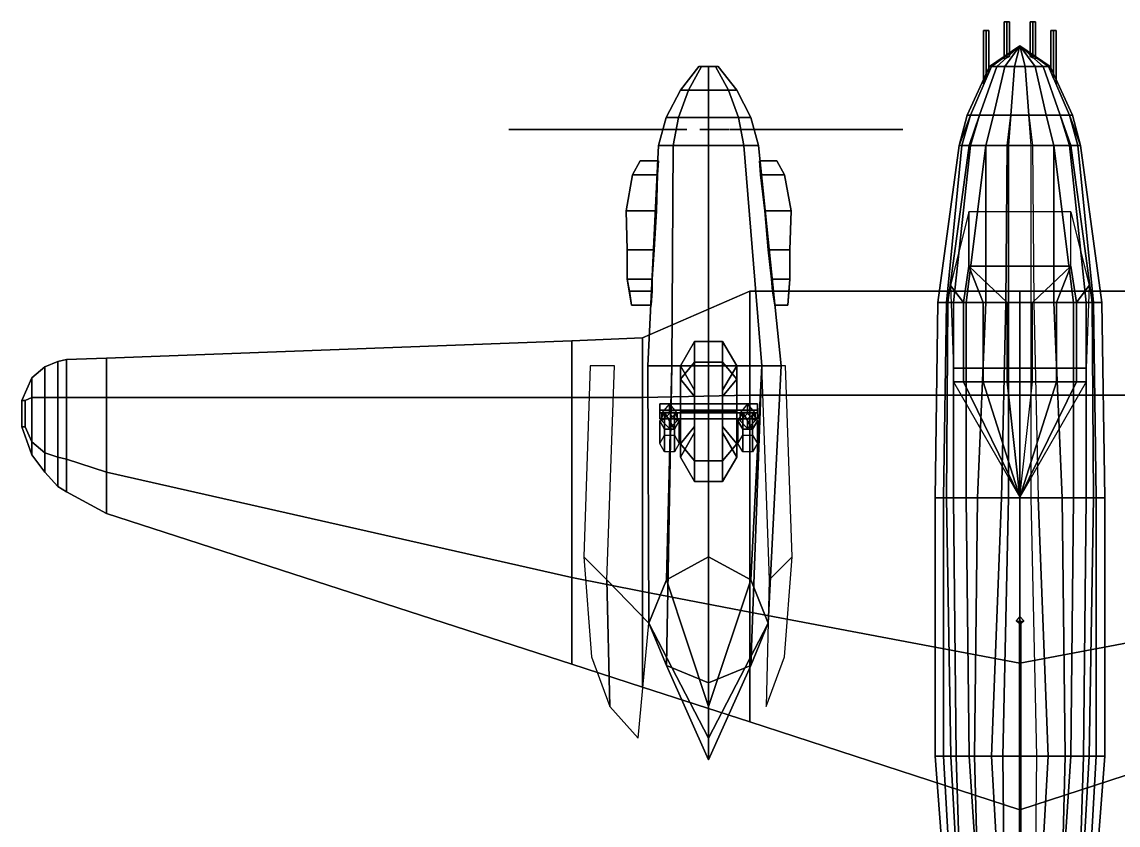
# Model space of a CAD drawing. Header units: millimetres. Extents: x -9 to 9, y -7 to 105.
# Drawn here: x -9.2 to 0.91, y -0.22 to 7.18 of the extents above; entities that cross this region are included whole.
import ezdxf

# ---------------------------------------------------------------- set-up
doc = ezdxf.new("R2010")
doc.units = ezdxf.units.MM
doc.header["$MEASUREMENT"] = 0
for name, color, linetype in [('doors', 3, 'Continuous'), ('hull2', 7, 'Continuous'), ('propeller', 1, 'Continuous'), ('shassis', 3, 'Continuous'), ('wheels', 2, 'Continuous'), ('wing1', 5, 'Continuous'), ('wing2', 6, 'Continuous')]:
    doc.layers.add(name, color=color, linetype=linetype)

msp = doc.modelspace()

# ---------------------------------------------------------------- linework, layer by layer
for points in [[(-0.12, 7.18, 0.005), (-0.145, 7.18, -0.02), (-0.145, 6.84, -0.02), (-0.12, 6.85, 0.005)], [(-0.145, 7.18, -0.02), (-0.12, 7.18, -0.045), (-0.12, 6.85, -0.045), (-0.145, 6.84, -0.02)], [(-0.095, 7.18, -0.02), (-0.12, 7.18, -0.045), (-0.145, 7.18, -0.02), (-0.12, 7.18, 0.005)], [(-0.095, 7.18, -0.02), (-0.12, 7.18, 0.005), (-0.12, 6.85, 0.005), (-0.095, 6.86, -0.02)], [(-0.12, 7.18, -0.045), (-0.095, 7.18, -0.02), (-0.095, 6.86, -0.02), (-0.12, 6.85, -0.045)], [(0.12, 7.18, 0.005), (0.095, 7.18, -0.02), (0.095, 6.86, -0.02), (0.12, 6.85, 0.005)], [(0.095, 7.18, -0.02), (0.12, 7.18, -0.045), (0.12, 6.85, -0.045), (0.095, 6.86, -0.02)], [(0.145, 7.18, -0.02), (0.12, 7.18, -0.045), (0.095, 7.18, -0.02), (0.12, 7.18, 0.005)], [(0.145, 7.18, -0.02), (0.12, 7.18, 0.005), (0.12, 6.85, 0.005), (0.145, 6.84, -0.02)], [(0.12, 7.18, -0.045), (0.145, 7.18, -0.02), (0.145, 6.84, -0.02), (0.12, 6.85, -0.045)], [(-0.31, 7.1, 0.005), (-0.335, 7.1, -0.02), (-0.335, 6.61, -0.02), (-0.31, 6.67, 0.005)], [(-0.335, 7.1, -0.02), (-0.31, 7.1, -0.045), (-0.31, 6.67, -0.045), (-0.335, 6.61, -0.02)], [(-0.285, 7.1, -0.02), (-0.31, 7.1, -0.045), (-0.335, 7.1, -0.02), (-0.31, 7.1, 0.005)], [(-0.285, 7.1, -0.02), (-0.31, 7.1, 0.005), (-0.31, 6.67, 0.005), (-0.285, 6.72, -0.02)], [(-0.31, 7.1, -0.045), (-0.285, 7.1, -0.02), (-0.285, 6.72, -0.02), (-0.31, 6.67, -0.045)], [(0.31, 7.1, 0.005), (0.285, 7.1, -0.02), (0.285, 6.72, -0.02), (0.31, 6.66, 0.005)], [(0.285, 7.1, -0.02), (0.31, 7.1, -0.045), (0.31, 6.66, -0.045), (0.285, 6.72, -0.02)], [(0.335, 7.1, -0.02), (0.31, 7.1, -0.045), (0.285, 7.1, -0.02), (0.31, 7.1, 0.005)], [(0.335, 7.1, -0.02), (0.31, 7.1, 0.005), (0.31, 6.66, 0.005), (0.335, 6.61, -0.02)], [(0.31, 7.1, -0.045), (0.335, 7.1, -0.02), (0.335, 6.61, -0.02), (0.31, 6.66, -0.045)], [(0, 6.96, 0.02), (-0.28, 6.77, 0.02), (-0.263, 6.77, 0.116), (0, 6.96, 0.02)], [(0, 6.96, 0.02), (-0.263, 6.77, -0.04), (-0.28, 6.77, 0.02), (0, 6.96, 0.02)], [(0, 6.96, 0.02), (-0.263, 6.77, 0.116), (-0.214, 6.77, 0.2), (0, 6.96, 0.02)], [(0, 6.96, 0.02), (-0.214, 6.77, -0.12), (-0.263, 6.77, -0.04), (0, 6.96, 0.02)], [(0, 6.96, 0.02), (-0.214, 6.77, 0.2), (-0.14, 6.77, 0.262), (0, 6.96, 0.02)], [(0, 6.96, 0.02), (-0.14, 6.77, -0.17), (-0.214, 6.77, -0.12), (0, 6.96, 0.02)], [(0, 6.96, 0.02), (-0.14, 6.77, 0.262), (-0.049, 6.77, 0.296), (0, 6.96, 0.02)], [(0, 6.96, 0.02), (-0.049, 6.77, -0.22), (-0.14, 6.77, -0.17), (0, 6.96, 0.02)], [(0, 6.96, 0.02), (-0.049, 6.77, 0.296), (0.049, 6.77, 0.296), (0, 6.96, 0.02)], [(0, 6.96, 0.02), (0.049, 6.77, -0.22), (-0.049, 6.77, -0.22), (0, 6.96, 0.02)], [(-0.28, 6.77, 0.02), (-0.485, 6.32, 0.02), (-0.456, 6.32, 0.186), (-0.263, 6.77, 0.116)], [(-0.263, 6.77, -0.04), (-0.456, 6.32, -0.146), (-0.485, 6.32, 0.02), (-0.28, 6.77, 0.02)], [(-0.263, 6.77, 0.116), (-0.456, 6.32, 0.186), (-0.372, 6.32, 0.4), (-0.214, 6.77, 0.2)], [(-0.214, 6.77, -0.12), (-0.372, 6.32, -0.27), (-0.456, 6.32, -0.146), (-0.263, 6.77, -0.04)], [(-0.214, 6.77, 0.2), (-0.372, 6.32, 0.4), (-0.242, 6.32, 0.5), (-0.14, 6.77, 0.262)], [(-0.14, 6.77, -0.17), (-0.242, 6.32, -0.38), (-0.372, 6.32, -0.27), (-0.214, 6.77, -0.12)], [(-0.14, 6.77, 0.262), (-0.242, 6.32, 0.5), (-0.084, 6.32, 0.57), (-0.049, 6.77, 0.296)], [(-0.049, 6.77, -0.22), (-0.084, 6.32, -0.44), (-0.242, 6.32, -0.38), (-0.14, 6.77, -0.17)], [(-0.049, 6.77, 0.296), (-0.084, 6.32, 0.57), (0.084, 6.32, 0.57), (0.049, 6.77, 0.296)], [(0.049, 6.77, -0.22), (0.084, 6.32, -0.44), (-0.084, 6.32, -0.44), (-0.049, 6.77, -0.22)], [(-0.485, 6.32, 0.02), (-0.56, 6.04, 0.042), (-0.534, 6.04, 0.212), (-0.456, 6.32, 0.186)], [(-0.372, 6.32, -0.27), (-0.469, 6.04, -0.348), (-0.56, 6.04, -0.127), (-0.456, 6.32, -0.146)], [(-0.456, 6.32, -0.146), (-0.56, 6.04, -0.127), (-0.56, 6.04, 0.042), (-0.485, 6.32, 0.02)], [(-0.456, 6.32, 0.186), (-0.534, 6.04, 0.212), (-0.456, 6.04, 0.407), (-0.372, 6.32, 0.4)], [(-0.242, 6.32, -0.38), (-0.313, 6.04, -0.479), (-0.469, 6.04, -0.348), (-0.372, 6.32, -0.27)], [(-0.372, 6.32, 0.4), (-0.456, 6.04, 0.407), (-0.313, 6.04, 0.577), (-0.242, 6.32, 0.5)], [(-0.242, 6.32, 0.5), (-0.313, 6.04, 0.577), (-0.104, 6.04, 0.681), (-0.084, 6.32, 0.57)], [(-0.084, 6.32, -0.44), (-0.117, 6.04, -0.57), (-0.313, 6.04, -0.479), (-0.242, 6.32, -0.38)], [(0.084, 6.32, -0.44), (0.117, 6.04, -0.57), (-0.117, 6.04, -0.57), (-0.084, 6.32, -0.44)], [(-0.084, 6.32, 0.57), (-0.104, 6.04, 0.681), (0.104, 6.04, 0.681), (0.084, 6.32, 0.57)], [(-0.756, 4.594, -0.239), (-0.756, 4.594, 0.165), (-0.56, 6.04, 0.042), (-0.56, 6.04, -0.127)], [(-0.665, 4.594, -0.526), (-0.756, 4.594, -0.239), (-0.56, 6.04, -0.127), (-0.469, 6.04, -0.348)], [(-0.756, 4.594, 0.165), (-0.678, 4.594, 0.53), (-0.534, 6.04, 0.212), (-0.56, 6.04, 0.042)], [(-0.678, 4.594, 0.53), (-0.612, 4.594, 0.712), (-0.456, 6.04, 0.407), (-0.534, 6.04, 0.212)], [(-0.495, 4.594, -0.734), (-0.665, 4.594, -0.526), (-0.469, 6.04, -0.348), (-0.313, 6.04, -0.479)], [(-0.612, 4.594, 0.712), (-0.313, 4.594, 0.803), (-0.313, 6.04, 0.577), (-0.456, 6.04, 0.407)], [(-0.13, 4.594, -0.852), (-0.495, 4.594, -0.734), (-0.313, 6.04, -0.479), (-0.117, 6.04, -0.57)], [(-0.104, 6.04, 0.681), (-0.313, 6.04, 0.577), (-0.313, 4.594, 0.803), (-0.104, 4.594, 0.829)], [(0.13, 4.594, -0.852), (-0.13, 4.594, -0.852), (-0.117, 6.04, -0.57), (0.117, 6.04, -0.57)], [(0.104, 6.04, 0.681), (-0.104, 6.04, 0.681), (-0.104, 4.594, 0.829), (0.104, 4.594, 0.829)], [(-0.521, 4.594, 1.116), (-0.47, 4.93, 1.18), (-0.47, 5.43, 0.54), (-0.64, 4.75, 0.55)], [(-0.47, 4.93, 1.18), (0.47, 4.93, 1.18), (0.47, 5.43, 0.54), (-0.47, 5.43, 0.54)], [(-0.339, 4.594, 1.233), (-0.47, 4.93, 1.18), (-0.47, 4.93, 1.18), (-0.521, 4.594, 1.116)], [(-0.117, 4.594, 1.298), (0.117, 4.594, 1.298), (0.47, 4.93, 1.18), (-0.47, 4.93, 1.18)], [(-0.117, 4.594, 1.298), (-0.47, 4.93, 1.18), (-0.47, 4.93, 1.18), (-0.339, 4.594, 1.233)], [(-0.612, 3.99, 0.712), (-0.521, 3.99, 1.116), (-0.521, 4.594, 1.116), (-0.64, 4.75, 0.55)], [(-0.782, 2.795, 0.245), (-0.704, 2.795, 0.557), (-0.678, 4.594, 0.53), (-0.756, 4.594, 0.165)], [(-0.782, 2.795, -0.172), (-0.782, 2.795, 0.245), (-0.756, 4.594, 0.165), (-0.756, 4.594, -0.239)], [(-0.678, 2.795, -0.511), (-0.782, 2.795, -0.172), (-0.756, 4.594, -0.239), (-0.665, 4.594, -0.526)], [(-0.704, 2.795, 0.557), (-0.612, 2.795, 0.74), (-0.612, 4.594, 0.712), (-0.678, 4.594, 0.53)], [(-0.495, 2.795, -0.707), (-0.678, 2.795, -0.511), (-0.665, 4.594, -0.526), (-0.495, 4.594, -0.734)], [(-0.612, 2.795, 0.74), (-0.391, 2.795, 0.974), (-0.313, 4.594, 0.803), (-0.612, 4.594, 0.712)], [(-0.521, 3.99, 1.116), (-0.339, 3.99, 1.233), (-0.339, 4.594, 1.233), (-0.521, 4.594, 1.116)], [(-0.169, 2.795, -0.824), (-0.495, 2.795, -0.707), (-0.495, 4.594, -0.734), (-0.13, 4.594, -0.852)], [(-0.104, 4.594, 0.829), (-0.313, 4.594, 0.803), (-0.391, 2.795, 0.974), (-0.104, 2.795, 1.065)], [(-0.339, 3.99, 1.233), (-0.117, 3.99, 1.298), (-0.117, 4.594, 1.298), (-0.339, 4.594, 1.233)], [(0.169, 2.795, -0.824), (-0.169, 2.795, -0.824), (-0.13, 4.594, -0.852), (0.13, 4.594, -0.852)], [(-0.117, 3.99, 1.298), (0.117, 3.99, 1.298), (0.117, 4.594, 1.298), (-0.117, 4.594, 1.298)], [(0.104, 4.594, 0.829), (-0.104, 4.594, 0.829), (-0.104, 2.795, 1.065), (0.104, 2.795, 1.065)], [(-0.612, 3.864, 0.712), (-0.521, 3.864, 1.116), (-0.521, 3.99, 1.116), (-0.612, 3.99, 0.712)], [(-0.521, 3.864, 1.116), (-0.339, 3.864, 1.233), (-0.339, 3.99, 1.233), (-0.521, 3.99, 1.116)], [(-0.339, 3.864, 1.233), (-0.117, 3.864, 1.29), (-0.117, 3.99, 1.298), (-0.339, 3.99, 1.233)], [(-0.117, 3.864, 1.29), (0.117, 3.864, 1.29), (0.117, 3.99, 1.298), (-0.117, 3.99, 1.298)], [(0, 2.8, 0.94), (0, 2.8, 1.04), (-0.521, 3.864, 1.116), (-0.612, 3.864, 0.712)], [(0, 2.8, 1.04), (0, 2.8, 1.06), (-0.339, 3.864, 1.233), (-0.521, 3.864, 1.116)], [(0, 2.8, 1.06), (0, 2.8, 1.07), (-0.117, 3.864, 1.29), (-0.339, 3.864, 1.233)], [(0, 2.8, 1.07), (0, 2.8, 1.07), (0.117, 3.864, 1.29), (-0.117, 3.864, 1.29)], [(-0.782, 0.414, 0.122), (-0.704, 0.414, 0.474), (-0.704, 2.795, 0.557), (-0.782, 2.795, 0.245)], [(-0.782, 0.414, -0.203), (-0.782, 0.414, 0.122), (-0.782, 2.795, 0.245), (-0.782, 2.795, -0.172)], [(-0.638, 0.414, -0.516), (-0.782, 0.414, -0.203), (-0.782, 2.795, -0.172), (-0.678, 2.795, -0.511)], [(-0.704, 0.414, 0.474), (-0.586, 0.414, 0.722), (-0.612, 2.795, 0.74), (-0.704, 2.795, 0.557)], [(-0.469, 0.414, -0.659), (-0.638, 0.414, -0.516), (-0.678, 2.795, -0.511), (-0.495, 2.795, -0.707)], [(-0.586, 0.414, 0.722), (-0.417, 0.414, 0.891), (-0.391, 2.795, 0.974), (-0.612, 2.795, 0.74)], [(-0.261, 0.414, -0.751), (-0.469, 0.414, -0.659), (-0.495, 2.795, -0.707), (-0.169, 2.795, -0.824)], [(-0.104, 2.795, 1.065), (-0.391, 2.795, 0.974), (-0.417, 0.414, 0.891), (-0.156, 0.414, 0.995)], [(0, 0.414, -0.79), (-0.261, 0.414, -0.751), (-0.169, 2.795, -0.824), (0, 2.795, -0.824)], [(0.104, 2.795, 1.065), (-0.104, 2.795, 1.065), (-0.156, 0.414, 0.995), (0.156, 0.414, 0.995)], [(0, 1.7, 1.02), (-0.035, 1.66, 1.02), (-0.015, 1.65, 1.91), (0, 1.665, 1.91)], [(-0.035, 1.66, 1.02), (0, 1.63, 1.02), (0, 1.635, 1.91), (-0.015, 1.65, 1.91)], [(0, 1.665, 1.91), (-0.015, 1.65, 1.91), (0, 1.635, 1.91), (0.015, 1.65, 1.91)], [(0.01, 1.64, 1.73), (-0.005, 1.64, 1.739), (-0.005, -4.456, 1.952), (0.01, -4.456, 1.943)], [(-0.005, 1.64, 1.739), (-0.005, 1.64, 1.721), (-0.005, -4.457, 1.934), (-0.005, -4.456, 1.952)], [(-0.005, 1.64, 1.721), (0.01, 1.64, 1.73), (0.01, -4.456, 1.943), (-0.005, -4.457, 1.934)], [(0.035, 1.66, 1.02), (0, 1.7, 1.02), (0, 1.665, 1.91), (0.015, 1.65, 1.91)], [(0, 1.63, 1.02), (0.035, 1.66, 1.02), (0.015, 1.65, 1.91), (0, 1.635, 1.91)], [(-0.586, -2.145, 0.36), (-0.56, -2.145, 0.49), (-0.704, 0.414, 0.474), (-0.782, 0.414, 0.122)], [(-0.586, -2.145, 0.125), (-0.586, -2.145, 0.36), (-0.782, 0.414, 0.122), (-0.782, 0.414, -0.203)], [(-0.495, -2.145, -0.083), (-0.586, -2.145, 0.125), (-0.782, 0.414, -0.203), (-0.638, 0.414, -0.516)], [(-0.56, -2.145, 0.49), (-0.508, -2.145, 0.595), (-0.586, 0.414, 0.722), (-0.704, 0.414, 0.474)], [(-0.3, -2.145, -0.265), (-0.495, -2.145, -0.083), (-0.638, 0.414, -0.516), (-0.469, 0.414, -0.659)], [(-0.508, -2.145, 0.595), (-0.352, -2.145, 0.777), (-0.417, 0.414, 0.891), (-0.586, 0.414, 0.722)], [(-0.117, -2.145, -0.357), (-0.3, -2.145, -0.265), (-0.469, 0.414, -0.659), (-0.261, 0.414, -0.751)], [(-0.156, 0.414, 0.995), (-0.417, 0.414, 0.891), (-0.352, -2.145, 0.777), (-0.13, -2.145, 0.894)], [(0, -2.145, -0.357), (-0.117, -2.145, -0.357), (-0.261, 0.414, -0.751), (0, 0.414, -0.79)], [(0.156, 0.414, 0.995), (-0.156, 0.414, 0.995), (-0.13, -2.145, 0.894), (0.13, -2.145, 0.894)]]:
    msp.add_3dface(points)
at = {"layer": 'doors'}
for points in [[(-3.737, 4.01, -0.53), (-3.96, 4.01, -0.87), (-4.02, 2.25, -0.87), (-3.809, 2.04, -0.481)], [(-2.16, 4.01, -1.13), (-2.383, 4.01, -0.64), (-2.311, 2.04, -0.741), (-2.1, 2.25, -1.13)], [(-3.809, 2.04, -0.481), (-4.02, 2.25, -0.87), (-3.95, 1.33, -0.87), (-3.78, 0.87, -0.87)], [(-2.1, 2.25, -1.13), (-2.311, 2.04, -0.741), (-2.34, 0.87, -1.13), (-2.17, 1.33, -1.13)], [(-3.42, 1.64, -0.32), (-3.809, 2.04, -0.481), (-3.78, 0.87, -0.87), (-3.52, 0.58, -0.87)]]:
    msp.add_3dface(points, dxfattribs=at)
at = {"layer": 'hull2'}
for points in [[(0, 6.96, 0.02), (0.263, 6.77, -0.04), (0.28, 6.77, 0.02), (0, 6.96, 0.02)], [(0, 6.96, 0.02), (0.214, 6.77, -0.12), (0.263, 6.77, -0.04), (0, 6.96, 0.02)], [(0, 6.96, 0.02), (0.14, 6.77, -0.17), (0.214, 6.77, -0.12), (0, 6.96, 0.02)], [(0, 6.96, 0.02), (0.049, 6.77, -0.22), (0.14, 6.77, -0.17), (0, 6.96, 0.02)], [(0, 6.96, 0.02), (0.14, 6.77, 0.262), (0.049, 6.77, 0.296), (0, 6.96, 0.02)], [(0, 6.96, 0.02), (0.214, 6.77, 0.2), (0.14, 6.77, 0.262), (0, 6.96, 0.02)], [(0, 6.96, 0.02), (0.263, 6.77, 0.116), (0.214, 6.77, 0.2), (0, 6.96, 0.02)], [(0, 6.96, 0.02), (0.28, 6.77, 0.02), (0.263, 6.77, 0.116), (0, 6.96, 0.02)], [(0.14, 6.77, 0.262), (0.242, 6.32, 0.5), (0.084, 6.32, 0.57), (0.049, 6.77, 0.296)], [(0.049, 6.77, -0.22), (0.084, 6.32, -0.44), (0.242, 6.32, -0.38), (0.14, 6.77, -0.17)], [(0.214, 6.77, 0.2), (0.372, 6.32, 0.4), (0.242, 6.32, 0.5), (0.14, 6.77, 0.262)], [(0.14, 6.77, -0.17), (0.242, 6.32, -0.38), (0.372, 6.32, -0.27), (0.214, 6.77, -0.12)], [(0.214, 6.77, -0.12), (0.372, 6.32, -0.27), (0.456, 6.32, -0.146), (0.263, 6.77, -0.04)], [(0.263, 6.77, 0.116), (0.456, 6.32, 0.186), (0.372, 6.32, 0.4), (0.214, 6.77, 0.2)], [(0.263, 6.77, -0.04), (0.456, 6.32, -0.146), (0.485, 6.32, 0.02), (0.28, 6.77, 0.02)], [(0.28, 6.77, 0.02), (0.485, 6.32, 0.02), (0.456, 6.32, 0.186), (0.263, 6.77, 0.116)], [(0.084, 6.32, -0.44), (0.117, 6.04, -0.57), (0.313, 6.04, -0.479), (0.242, 6.32, -0.38)], [(0.242, 6.32, 0.5), (0.313, 6.04, 0.577), (0.104, 6.04, 0.681), (0.084, 6.32, 0.57)], [(0.372, 6.32, 0.4), (0.456, 6.04, 0.407), (0.313, 6.04, 0.577), (0.242, 6.32, 0.5)], [(0.242, 6.32, -0.38), (0.313, 6.04, -0.479), (0.469, 6.04, -0.348), (0.372, 6.32, -0.27)], [(0.372, 6.32, -0.27), (0.469, 6.04, -0.348), (0.56, 6.04, -0.127), (0.456, 6.32, -0.146)], [(0.456, 6.32, 0.186), (0.534, 6.04, 0.212), (0.456, 6.04, 0.407), (0.372, 6.32, 0.4)], [(0.456, 6.32, -0.146), (0.56, 6.04, -0.127), (0.56, 6.04, 0.042), (0.485, 6.32, 0.02)], [(0.485, 6.32, 0.02), (0.56, 6.04, 0.042), (0.534, 6.04, 0.212), (0.456, 6.32, 0.186)], [(0.104, 6.04, 0.681), (0.313, 6.04, 0.577), (0.313, 4.594, 0.803), (0.104, 4.594, 0.829)], [(0.13, 4.594, -0.852), (0.495, 4.594, -0.734), (0.313, 6.04, -0.479), (0.117, 6.04, -0.57)], [(0.495, 4.594, -0.734), (0.665, 4.594, -0.526), (0.469, 6.04, -0.348), (0.313, 6.04, -0.479)], [(0.612, 4.594, 0.712), (0.313, 4.594, 0.803), (0.313, 6.04, 0.577), (0.456, 6.04, 0.407)], [(0.678, 4.594, 0.53), (0.612, 4.594, 0.712), (0.456, 6.04, 0.407), (0.534, 6.04, 0.212)], [(0.665, 4.594, -0.526), (0.756, 4.594, -0.239), (0.56, 6.04, -0.127), (0.469, 6.04, -0.348)], [(0.756, 4.594, 0.165), (0.678, 4.594, 0.53), (0.534, 6.04, 0.212), (0.56, 6.04, 0.042)], [(0.756, 4.594, -0.239), (0.756, 4.594, 0.165), (0.56, 6.04, 0.042), (0.56, 6.04, -0.127)], [(0.521, 4.594, 1.116), (0.47, 4.93, 1.18), (0.47, 5.43, 0.54), (0.64, 4.75, 0.55)], [(0.117, 4.594, 1.298), (0.47, 4.93, 1.18), (0.47, 4.93, 1.18), (0.339, 4.594, 1.233)], [(0.339, 4.594, 1.233), (0.47, 4.93, 1.18), (0.47, 4.93, 1.18), (0.521, 4.594, 1.116)], [(0.612, 3.99, 0.712), (0.521, 3.99, 1.116), (0.521, 4.594, 1.116), (0.64, 4.75, 0.55)], [(0.104, 4.594, 0.829), (0.313, 4.594, 0.803), (0.391, 2.795, 0.974), (0.104, 2.795, 1.065)], [(0.339, 3.99, 1.233), (0.117, 3.99, 1.298), (0.117, 4.594, 1.298), (0.339, 4.594, 1.233)], [(0.169, 2.795, -0.824), (0.495, 2.795, -0.707), (0.495, 4.594, -0.734), (0.13, 4.594, -0.852)], [(0.612, 2.795, 0.74), (0.391, 2.795, 0.974), (0.313, 4.594, 0.803), (0.612, 4.594, 0.712)], [(0.521, 3.99, 1.116), (0.339, 3.99, 1.233), (0.339, 4.594, 1.233), (0.521, 4.594, 1.116)], [(0.495, 2.795, -0.707), (0.678, 2.795, -0.511), (0.665, 4.594, -0.526), (0.495, 4.594, -0.734)], [(0.704, 2.795, 0.557), (0.612, 2.795, 0.74), (0.612, 4.594, 0.712), (0.678, 4.594, 0.53)], [(0.678, 2.795, -0.511), (0.782, 2.795, -0.172), (0.756, 4.594, -0.239), (0.665, 4.594, -0.526)], [(0.782, 2.795, 0.245), (0.704, 2.795, 0.557), (0.678, 4.594, 0.53), (0.756, 4.594, 0.165)], [(0.782, 2.795, -0.172), (0.782, 2.795, 0.245), (0.756, 4.594, 0.165), (0.756, 4.594, -0.239)], [(0.339, 3.864, 1.233), (0.117, 3.864, 1.29), (0.117, 3.99, 1.298), (0.339, 3.99, 1.233)], [(0.521, 3.864, 1.116), (0.339, 3.864, 1.233), (0.339, 3.99, 1.233), (0.521, 3.99, 1.116)], [(0.612, 3.864, 0.712), (0.521, 3.864, 1.116), (0.521, 3.99, 1.116), (0.612, 3.99, 0.712)], [(0, 2.8, 0.94), (0, 2.8, 1.04), (0.521, 3.864, 1.116), (0.612, 3.864, 0.712)], [(0, 2.8, 1.06), (0, 2.8, 1.07), (0.117, 3.864, 1.29), (0.339, 3.864, 1.233)], [(0, 2.8, 1.04), (0, 2.8, 1.06), (0.339, 3.864, 1.233), (0.521, 3.864, 1.116)], [(0, 0.414, -0.79), (0.261, 0.414, -0.751), (0.169, 2.795, -0.824), (0, 2.795, -0.824)], [(0.104, 2.795, 1.065), (0.391, 2.795, 0.974), (0.417, 0.414, 0.891), (0.156, 0.414, 0.995)], [(0.261, 0.414, -0.751), (0.469, 0.414, -0.659), (0.495, 2.795, -0.707), (0.169, 2.795, -0.824)], [(0.586, 0.414, 0.722), (0.417, 0.414, 0.891), (0.391, 2.795, 0.974), (0.612, 2.795, 0.74)], [(0.469, 0.414, -0.659), (0.638, 0.414, -0.516), (0.678, 2.795, -0.511), (0.495, 2.795, -0.707)], [(0.704, 0.414, 0.474), (0.586, 0.414, 0.722), (0.612, 2.795, 0.74), (0.704, 2.795, 0.557)], [(0.638, 0.414, -0.516), (0.782, 0.414, -0.203), (0.782, 2.795, -0.172), (0.678, 2.795, -0.511)], [(0.782, 0.414, 0.122), (0.704, 0.414, 0.474), (0.704, 2.795, 0.557), (0.782, 2.795, 0.245)], [(0.782, 0.414, -0.203), (0.782, 0.414, 0.122), (0.782, 2.795, 0.245), (0.782, 2.795, -0.172)], [(0, -2.145, -0.357), (0.117, -2.145, -0.357), (0.261, 0.414, -0.751), (0, 0.414, -0.79)], [(0.117, -2.145, -0.357), (0.3, -2.145, -0.265), (0.469, 0.414, -0.659), (0.261, 0.414, -0.751)], [(0.156, 0.414, 0.995), (0.417, 0.414, 0.891), (0.352, -2.145, 0.777), (0.13, -2.145, 0.894)], [(0.3, -2.145, -0.265), (0.495, -2.145, -0.083), (0.638, 0.414, -0.516), (0.469, 0.414, -0.659)], [(0.508, -2.145, 0.595), (0.352, -2.145, 0.777), (0.417, 0.414, 0.891), (0.586, 0.414, 0.722)], [(0.495, -2.145, -0.083), (0.586, -2.145, 0.125), (0.782, 0.414, -0.203), (0.638, 0.414, -0.516)], [(0.56, -2.145, 0.49), (0.508, -2.145, 0.595), (0.586, 0.414, 0.722), (0.704, 0.414, 0.474)], [(0.586, -2.145, 0.36), (0.56, -2.145, 0.49), (0.704, 0.414, 0.474), (0.782, 0.414, 0.122)], [(0.586, -2.145, 0.125), (0.586, -2.145, 0.36), (0.782, 0.414, 0.122), (0.782, 0.414, -0.203)]]:
    msp.add_3dface(points, dxfattribs=at)
at = {"layer": 'propeller'}
for points in [[(-2.934, 6.77, 0.224), (-2.96, 6.77, 0.16), (-3.13, 6.55, 0.16), (-3.054, 6.55, 0.344)], [(-2.96, 6.77, 0.16), (-2.934, 6.77, 0.096), (-3.054, 6.55, -0.024), (-3.13, 6.55, 0.16)], [(-2.87, 6.77, 0.25), (-2.934, 6.77, 0.224), (-3.054, 6.55, 0.344), (-2.87, 6.55, 0.42)], [(-2.934, 6.77, 0.096), (-2.87, 6.77, 0.07), (-2.87, 6.55, -0.1), (-3.054, 6.55, -0.024)], [(-2.806, 6.77, 0.224), (-2.96, 6.77, 0.16), (-2.934, 6.77, 0.224), (-2.87, 6.77, 0.25)], [(-2.78, 6.77, 0.16), (-2.934, 6.77, 0.096), (-2.96, 6.77, 0.16), (-2.806, 6.77, 0.224)], [(-2.806, 6.77, 0.096), (-2.87, 6.77, 0.07), (-2.934, 6.77, 0.096), (-2.78, 6.77, 0.16)], [(-2.806, 6.77, 0.224), (-2.87, 6.77, 0.25), (-2.87, 6.55, 0.42), (-2.686, 6.55, 0.344)], [(-2.87, 6.77, 0.07), (-2.806, 6.77, 0.096), (-2.686, 6.55, -0.024), (-2.87, 6.55, -0.1)], [(-2.78, 6.77, 0.16), (-2.806, 6.77, 0.224), (-2.686, 6.55, 0.344), (-2.61, 6.55, 0.16)], [(-2.806, 6.77, 0.096), (-2.78, 6.77, 0.16), (-2.61, 6.55, 0.16), (-2.686, 6.55, -0.024)], [(-3.146, 6.3, -0.116), (-3.26, 6.3, 0.16), (-3.13, 6.55, 0.16), (-3.054, 6.55, -0.024)], [(-3.26, 6.3, 0.16), (-3.146, 6.3, 0.436), (-3.054, 6.55, 0.344), (-3.13, 6.55, 0.16)], [(-2.87, 6.3, -0.23), (-3.146, 6.3, -0.116), (-3.054, 6.55, -0.024), (-2.87, 6.55, -0.1)], [(-3.146, 6.3, 0.436), (-2.87, 6.3, 0.55), (-2.87, 6.55, 0.42), (-3.054, 6.55, 0.344)], [(-2.594, 6.3, -0.116), (-2.87, 6.3, -0.23), (-2.87, 6.55, -0.1), (-2.686, 6.55, -0.024)], [(-2.87, 6.3, 0.55), (-2.594, 6.3, 0.436), (-2.686, 6.55, 0.344), (-2.87, 6.55, 0.42)], [(-2.48, 6.3, 0.16), (-2.594, 6.3, -0.116), (-2.686, 6.55, -0.024), (-2.61, 6.55, 0.16)], [(-2.594, 6.3, 0.436), (-2.48, 6.3, 0.16), (-2.61, 6.55, 0.16), (-2.686, 6.55, 0.344)], [(-3.146, 6.3, 0.436), (-3.26, 6.3, 0.16), (-3.33, 6.04, 0.16), (-3.195, 6.04, 0.485)], [(-3.26, 6.3, 0.16), (-3.146, 6.3, -0.116), (-3.195, 6.04, -0.165), (-3.33, 6.04, 0.16)], [(-2.87, 6.3, 0.55), (-3.146, 6.3, 0.436), (-3.195, 6.04, 0.485), (-2.87, 6.04, 0.62)], [(-3.146, 6.3, -0.116), (-2.87, 6.3, -0.23), (-2.87, 6.04, -0.3), (-3.195, 6.04, -0.165)], [(-2.594, 6.3, 0.436), (-2.87, 6.3, 0.55), (-2.87, 6.04, 0.62), (-2.545, 6.04, 0.485)], [(-2.87, 6.3, -0.23), (-2.594, 6.3, -0.116), (-2.545, 6.04, -0.165), (-2.87, 6.04, -0.3)], [(-2.48, 6.3, 0.16), (-2.594, 6.3, 0.436), (-2.545, 6.04, 0.485), (-2.41, 6.04, 0.16)], [(-2.594, 6.3, -0.116), (-2.48, 6.3, 0.16), (-2.41, 6.04, 0.16), (-2.545, 6.04, -0.165)], [(-4.681, 6.19, -0.863), (-4.711, 6.19, -0.811), (-4.666, 6.19, -0.75), (-4.601, 6.19, -0.862)], [(-4.601, 6.19, -0.862), (-4.666, 6.19, -0.75), (-4.711, 6.19, -0.811), (-4.681, 6.19, -0.863)], [(-4.138, 6.19, -0.664), (-4.268, 6.19, -0.439), (-4.666, 6.19, -0.75), (-4.601, 6.19, -0.862)], [(-4.601, 6.19, -0.862), (-4.666, 6.19, -0.75), (-4.268, 6.19, -0.439), (-4.138, 6.19, -0.664)], [(-4.138, 6.19, -0.664), (-4.268, 6.19, -0.439), (-4.151, 6.19, -0.36), (-3.462, 6.19, -0.274)], [(-3.462, 6.19, -0.274), (-4.151, 6.19, -0.36), (-4.268, 6.19, -0.439), (-4.138, 6.19, -0.664)], [(-3.462, 6.19, -0.274), (-4.151, 6.19, -0.36), (-3.909, 6.19, -0.22), (-3.726, 6.19, -0.138)], [(-3.726, 6.19, -0.138), (-3.909, 6.19, -0.22), (-4.151, 6.19, -0.36), (-3.462, 6.19, -0.274)], [(-3.07, 6.19, -0.013), (-3.125, 6.19, 0.082), (-3.726, 6.19, -0.138), (-3.462, 6.19, -0.274)], [(-3.462, 6.19, -0.274), (-3.726, 6.19, -0.138), (-3.125, 6.19, 0.082), (-3.07, 6.19, -0.013)], [(-2.95, 6.19, 1.67), (-2.69, 6.19, 1.67), (-2.76, 6.19, 2.17), (-2.89, 6.19, 2.17)], [(-2.89, 6.19, 2.17), (-2.76, 6.19, 2.17), (-2.69, 6.19, 1.67), (-2.95, 6.19, 1.67)], [(-2.95, 6.19, 0.89), (-2.68, 6.19, 1.53), (-2.69, 6.19, 1.67), (-2.95, 6.19, 1.67)], [(-2.95, 6.19, 1.67), (-2.69, 6.19, 1.67), (-2.68, 6.19, 1.53), (-2.95, 6.19, 0.89)], [(-2.95, 6.19, 0.89), (-2.68, 6.19, 1.53), (-2.68, 6.19, 1.25), (-2.7, 6.19, 1.05)], [(-2.7, 6.19, 1.05), (-2.68, 6.19, 1.25), (-2.68, 6.19, 1.53), (-2.95, 6.19, 0.89)], [(-2.92, 6.19, 0.42), (-2.81, 6.19, 0.42), (-2.7, 6.19, 1.05), (-2.95, 6.19, 0.89)], [(-2.95, 6.19, 0.89), (-2.7, 6.19, 1.05), (-2.81, 6.19, 0.42), (-2.92, 6.19, 0.42)], [(-2.89, 6.19, 2.17), (-2.76, 6.19, 2.17), (-2.79, 6.19, 2.24), (-2.85, 6.19, 2.24)], [(-2.85, 6.19, 2.24), (-2.79, 6.19, 2.24), (-2.76, 6.19, 2.17), (-2.89, 6.19, 2.17)], [(-2.62, 6.19, 0.073), (-2.675, 6.19, -0.022), (-2.184, 6.19, -0.432), (-2.198, 6.19, -0.136)], [(-2.198, 6.19, -0.136), (-2.184, 6.19, -0.432), (-2.675, 6.19, -0.022), (-2.62, 6.19, 0.073)], [(-2.198, 6.19, -0.136), (-1.779, 6.19, -0.69), (-2.021, 6.19, -0.55), (-2.184, 6.19, -0.432)], [(-2.184, 6.19, -0.432), (-2.021, 6.19, -0.55), (-1.779, 6.19, -0.69), (-2.198, 6.19, -0.136)], [(-1.522, 6.19, -0.526), (-1.652, 6.19, -0.751), (-1.779, 6.19, -0.69), (-2.198, 6.19, -0.136)], [(-2.198, 6.19, -0.136), (-1.779, 6.19, -0.69), (-1.652, 6.19, -0.751), (-1.522, 6.19, -0.526)], [(-1.522, 6.19, -0.526), (-1.652, 6.19, -0.751), (-1.184, 6.19, -0.94), (-1.119, 6.19, -0.828)], [(-1.119, 6.19, -0.828), (-1.184, 6.19, -0.94), (-1.652, 6.19, -0.751), (-1.522, 6.19, -0.526)], [(-1.079, 6.19, -0.897), (-1.109, 6.19, -0.949), (-1.184, 6.19, -0.94), (-1.119, 6.19, -0.828)], [(-1.119, 6.19, -0.828), (-1.184, 6.19, -0.94), (-1.109, 6.19, -0.949), (-1.079, 6.19, -0.897)]]:
    msp.add_3dface(points, dxfattribs=at)
at = {"layer": 'shassis'}
for points in [[(-2.42, 3.578, -1.841), (-2.42, 3.659, -1.898), (-3.32, 3.659, -1.898), (-3.32, 3.578, -1.841)], [(-2.42, 3.659, -1.898), (-2.42, 3.602, -1.979), (-3.32, 3.602, -1.979), (-3.32, 3.659, -1.898)], [(-3.32, 3.521, -1.922), (-3.32, 3.578, -1.841), (-3.32, 3.659, -1.898), (-3.32, 3.602, -1.979)], [(-3.23, 3.659, -1.898), (-3.3, 3.578, -1.841), (-3.3, 3.503, -1.418), (-3.23, 3.572, -1.405)], [(-3.16, 3.578, -1.841), (-3.23, 3.659, -1.898), (-3.23, 3.572, -1.405), (-3.16, 3.503, -1.418)], [(-2.51, 3.659, -1.898), (-2.58, 3.578, -1.841), (-2.58, 3.503, -1.418), (-2.51, 3.572, -1.405)], [(-2.44, 3.578, -1.841), (-2.51, 3.659, -1.898), (-2.51, 3.572, -1.405), (-2.44, 3.503, -1.418)], [(-2.42, 3.602, -1.979), (-2.42, 3.659, -1.898), (-2.42, 3.578, -1.841), (-2.42, 3.521, -1.922)], [(-2.42, 3.602, -1.979), (-2.42, 3.521, -1.922), (-3.32, 3.521, -1.922), (-3.32, 3.602, -1.979)], [(-3.275, 3.58, -1.404), (-3.32, 3.503, -1.418), (-3.32, 3.295, -0.236), (-3.275, 3.372, -0.222)], [(-3.275, 3.58, -1.404), (-3.185, 3.426, -1.431), (-3.275, 3.426, -1.431), (-3.32, 3.503, -1.418)], [(-2.42, 3.521, -1.922), (-2.42, 3.578, -1.841), (-3.32, 3.578, -1.841), (-3.32, 3.521, -1.922)], [(-3.3, 3.578, -1.841), (-3.23, 3.521, -1.922), (-3.23, 3.434, -1.43), (-3.3, 3.503, -1.418)], [(-3.185, 3.58, -1.404), (-3.275, 3.58, -1.404), (-3.275, 3.372, -0.222), (-3.185, 3.372, -0.222)], [(-3.185, 3.58, -1.404), (-3.14, 3.503, -1.418), (-3.185, 3.426, -1.431), (-3.275, 3.58, -1.404)], [(-3.23, 3.521, -1.922), (-3.16, 3.578, -1.841), (-3.16, 3.503, -1.418), (-3.23, 3.434, -1.43)], [(-3.14, 3.503, -1.418), (-3.185, 3.58, -1.404), (-3.185, 3.372, -0.222), (-3.14, 3.295, -0.236)], [(-2.555, 3.58, -1.404), (-2.6, 3.503, -1.418), (-2.6, 3.295, -0.236), (-2.555, 3.372, -0.222)], [(-2.555, 3.58, -1.404), (-2.465, 3.426, -1.431), (-2.555, 3.426, -1.431), (-2.6, 3.503, -1.418)], [(-2.58, 3.578, -1.841), (-2.51, 3.521, -1.922), (-2.51, 3.434, -1.43), (-2.58, 3.503, -1.418)], [(-2.465, 3.58, -1.404), (-2.555, 3.58, -1.404), (-2.555, 3.372, -0.222), (-2.465, 3.372, -0.222)], [(-2.465, 3.58, -1.404), (-2.42, 3.503, -1.418), (-2.465, 3.426, -1.431), (-2.555, 3.58, -1.404)], [(-2.51, 3.521, -1.922), (-2.44, 3.578, -1.841), (-2.44, 3.503, -1.418), (-2.51, 3.434, -1.43)], [(-2.42, 3.503, -1.418), (-2.465, 3.58, -1.404), (-2.465, 3.372, -0.222), (-2.42, 3.295, -0.236)], [(-3.32, 3.503, -1.418), (-3.275, 3.426, -1.431), (-3.275, 3.218, -0.249), (-3.32, 3.295, -0.236)], [(-3.185, 3.426, -1.431), (-3.14, 3.503, -1.418), (-3.14, 3.295, -0.236), (-3.185, 3.218, -0.249)], [(-2.6, 3.503, -1.418), (-2.555, 3.426, -1.431), (-2.555, 3.218, -0.249), (-2.6, 3.295, -0.236)], [(-2.465, 3.426, -1.431), (-2.42, 3.503, -1.418), (-2.42, 3.295, -0.236), (-2.465, 3.218, -0.249)], [(-3.275, 3.426, -1.431), (-3.185, 3.426, -1.431), (-3.185, 3.218, -0.249), (-3.275, 3.218, -0.249)], [(-2.555, 3.426, -1.431), (-2.465, 3.426, -1.431), (-2.465, 3.218, -0.249), (-2.555, 3.218, -0.249)]]:
    msp.add_3dface(points, dxfattribs=at)
at = {"layer": 'wheels'}
for points in [[(-3, 4.046, -2.366), (-3.13, 3.887, -2.207), (-3.13, 4.01, -1.91), (-3, 4.235, -1.91)], [(-3, 4.235, -1.91), (-3.13, 4.01, -1.91), (-3.13, 3.887, -1.613), (-3, 4.046, -1.454)], [(-2.74, 4.046, -2.366), (-3, 4.046, -2.366), (-3, 4.235, -1.91), (-2.74, 4.235, -1.91)], [(-2.74, 4.235, -1.91), (-3, 4.235, -1.91), (-3, 4.046, -1.454), (-2.74, 4.046, -1.454)], [(-2.61, 3.887, -2.207), (-2.74, 4.046, -2.366), (-2.74, 4.235, -1.91), (-2.61, 4.01, -1.91)], [(-2.61, 4.01, -1.91), (-2.74, 4.235, -1.91), (-2.74, 4.046, -1.454), (-2.61, 3.887, -1.613)], [(-3, 3.59, -2.555), (-3.13, 3.59, -2.33), (-3.13, 3.887, -2.207), (-3, 4.046, -2.366)], [(-3, 4.046, -1.454), (-3.13, 3.887, -1.613), (-3.13, 3.59, -1.49), (-3, 3.59, -1.265)], [(-2.74, 3.59, -2.555), (-3, 3.59, -2.555), (-3, 4.046, -2.366), (-2.74, 4.046, -2.366)], [(-2.74, 4.046, -1.454), (-3, 4.046, -1.454), (-3, 3.59, -1.265), (-2.74, 3.59, -1.265)], [(-2.61, 3.59, -2.33), (-2.74, 3.59, -2.555), (-2.74, 4.046, -2.366), (-2.61, 3.887, -2.207)], [(-2.61, 3.887, -1.613), (-2.74, 4.046, -1.454), (-2.74, 3.59, -1.265), (-2.61, 3.59, -1.49)], [(-3.13, 4.01, -1.91), (-3, 3.785, -1.91), (-3, 3.728, -1.772), (-3.13, 3.887, -1.613)], [(-3.13, 3.887, -2.207), (-3, 3.728, -2.048), (-3, 3.785, -1.91), (-3.13, 4.01, -1.91)], [(-2.74, 3.785, -1.91), (-2.61, 4.01, -1.91), (-2.61, 3.887, -1.613), (-2.74, 3.728, -1.772)], [(-2.74, 3.728, -2.048), (-2.61, 3.887, -2.207), (-2.61, 4.01, -1.91), (-2.74, 3.785, -1.91)], [(-3.13, 3.887, -1.613), (-3, 3.728, -1.772), (-3, 3.59, -1.715), (-3.13, 3.59, -1.49)], [(-3.13, 3.59, -2.33), (-3, 3.59, -2.105), (-3, 3.728, -2.048), (-3.13, 3.887, -2.207)], [(-2.74, 3.728, -1.772), (-2.61, 3.887, -1.613), (-2.61, 3.59, -1.49), (-2.74, 3.59, -1.715)], [(-2.74, 3.59, -2.105), (-2.61, 3.59, -2.33), (-2.61, 3.887, -2.207), (-2.74, 3.728, -2.048)], [(-3, 3.728, -1.772), (-3, 3.785, -1.91), (-3, 3.728, -2.048), (-3, 3.59, -1.715)], [(-2.74, 3.728, -2.048), (-2.74, 3.785, -1.91), (-2.74, 3.452, -1.772), (-2.74, 3.395, -1.91)], [(-2.74, 3.785, -1.91), (-2.74, 3.728, -1.772), (-2.74, 3.59, -1.715), (-2.74, 3.452, -1.772)], [(-3, 3.59, -1.715), (-3, 3.728, -2.048), (-3, 3.59, -2.105), (-3, 3.452, -1.772)], [(-2.74, 3.59, -2.105), (-2.74, 3.728, -2.048), (-2.74, 3.395, -1.91), (-2.74, 3.452, -2.048)], [(-3, 3.134, -2.366), (-3.13, 3.293, -2.207), (-3.13, 3.59, -2.33), (-3, 3.59, -2.555)], [(-3, 3.59, -1.265), (-3.13, 3.59, -1.49), (-3.13, 3.293, -1.613), (-3, 3.134, -1.454)], [(-3.13, 3.59, -1.49), (-3, 3.59, -1.715), (-3, 3.452, -1.772), (-3.13, 3.293, -1.613)], [(-3.13, 3.293, -2.207), (-3, 3.452, -2.048), (-3, 3.59, -2.105), (-3.13, 3.59, -2.33)], [(-2.74, 3.134, -2.366), (-3, 3.134, -2.366), (-3, 3.59, -2.555), (-2.74, 3.59, -2.555)], [(-2.74, 3.59, -1.265), (-3, 3.59, -1.265), (-3, 3.134, -1.454), (-2.74, 3.134, -1.454)], [(-3, 3.452, -1.772), (-3, 3.59, -2.105), (-3, 3.452, -2.048), (-3, 3.395, -1.91)], [(-2.61, 3.293, -2.207), (-2.74, 3.134, -2.366), (-2.74, 3.59, -2.555), (-2.61, 3.59, -2.33)], [(-2.61, 3.59, -1.49), (-2.74, 3.59, -1.265), (-2.74, 3.134, -1.454), (-2.61, 3.293, -1.613)], [(-2.74, 3.59, -1.715), (-2.61, 3.59, -1.49), (-2.61, 3.293, -1.613), (-2.74, 3.452, -1.772)], [(-2.74, 3.452, -2.048), (-2.61, 3.293, -2.207), (-2.61, 3.59, -2.33), (-2.74, 3.59, -2.105)], [(-3.13, 3.293, -1.613), (-3, 3.452, -1.772), (-3, 3.395, -1.91), (-3.13, 3.17, -1.91)], [(-3.13, 3.17, -1.91), (-3, 3.395, -1.91), (-3, 3.452, -2.048), (-3.13, 3.293, -2.207)], [(-2.74, 3.452, -1.772), (-2.61, 3.293, -1.613), (-2.61, 3.17, -1.91), (-2.74, 3.395, -1.91)], [(-2.74, 3.395, -1.91), (-2.61, 3.17, -1.91), (-2.61, 3.293, -2.207), (-2.74, 3.452, -2.048)], [(-3, 2.945, -1.91), (-3.13, 3.17, -1.91), (-3.13, 3.293, -2.207), (-3, 3.134, -2.366)], [(-3, 3.134, -1.454), (-3.13, 3.293, -1.613), (-3.13, 3.17, -1.91), (-3, 2.945, -1.91)], [(-2.61, 3.17, -1.91), (-2.74, 2.945, -1.91), (-2.74, 3.134, -2.366), (-2.61, 3.293, -2.207)], [(-2.61, 3.293, -1.613), (-2.74, 3.134, -1.454), (-2.74, 2.945, -1.91), (-2.61, 3.17, -1.91)], [(-2.74, 2.945, -1.91), (-3, 2.945, -1.91), (-3, 3.134, -2.366), (-2.74, 3.134, -2.366)], [(-2.74, 3.134, -1.454), (-3, 3.134, -1.454), (-3, 2.945, -1.91), (-2.74, 2.945, -1.91)]]:
    msp.add_3dface(points, dxfattribs=at)
at = {"layer": 'wing1'}
for points in [[(-3.195, 6.04, 0.485), (-3.33, 6.04, 0.16), (-3.43, 4.01, -0.1), (-3.21, 4.01, 0.437)], [(-3.33, 6.04, 0.16), (-3.195, 6.04, -0.165), (-3.21, 4.01, -0.637), (-3.43, 4.01, -0.1)], [(-2.87, 6.04, 0.62), (-3.195, 6.04, 0.485), (-3.21, 4.01, 0.437), (-2.87, 4.01, 0.66)], [(-3.195, 6.04, -0.165), (-2.87, 6.04, -0.3), (-2.87, 4.01, -0.86), (-3.21, 4.01, -0.637)], [(-2.545, 6.04, 0.485), (-2.87, 6.04, 0.62), (-2.87, 4.01, 0.66), (-2.38, 4.01, 0.437)], [(-2.87, 6.04, -0.3), (-2.545, 6.04, -0.165), (-2.38, 4.01, -0.637), (-2.87, 4.01, -0.86)], [(-2.41, 6.04, 0.16), (-2.545, 6.04, 0.485), (-2.38, 4.01, 0.437), (-2.2, 4.01, -0.1)], [(-2.545, 6.04, -0.165), (-2.41, 6.04, 0.16), (-2.2, 4.01, -0.1), (-2.38, 4.01, -0.637)], [(-3.5, 5.9, 0.27), (-3.57, 5.77, 0.32), (-3.34, 5.77, 0.32), (-3.33, 5.9, 0.27)], [(-3.57, 5.77, -0.05), (-3.57, 5.77, 0.32), (-3.5, 5.9, 0.27), (-3.5, 5.9)], [(-3.33, 5.9), (-3.34, 5.77, -0.05), (-3.57, 5.77, -0.05), (-3.5, 5.9)], [(-3.5, 5.9), (-3.5, 5.9, 0.27), (-3.33, 5.9, 0.27), (-3.33, 5.9)], [(-2.4, 5.9, 0.27), (-2.39, 5.77, 0.32), (-2.17, 5.77, 0.32), (-2.24, 5.9, 0.27)], [(-2.24, 5.9, 0.27), (-2.24, 5.9), (-2.4, 5.9), (-2.4, 5.9, 0.27)], [(-2.24, 5.9), (-2.17, 5.77, -0.05), (-2.39, 5.77, -0.05), (-2.4, 5.9)], [(-2.17, 5.77, 0.32), (-2.17, 5.77, -0.05), (-2.24, 5.9), (-2.24, 5.9, 0.27)], [(-3.57, 5.77, 0.32), (-3.63, 5.44, 0.32), (-3.35, 5.44, 0.32), (-3.34, 5.77, 0.32)], [(-3.63, 5.44, -0.09), (-3.63, 5.44, 0.32), (-3.57, 5.77, 0.32), (-3.57, 5.77, -0.05)], [(-3.34, 5.77, -0.05), (-3.35, 5.44, -0.09), (-3.63, 5.44, -0.09), (-3.57, 5.77, -0.05)], [(-2.17, 5.77, -0.05), (-2.11, 5.44, -0.09), (-2.35, 5.44, -0.09), (-2.39, 5.77, -0.05)], [(-2.39, 5.77, 0.32), (-2.35, 5.44, 0.32), (-2.11, 5.44, 0.32), (-2.17, 5.77, 0.32)], [(-2.11, 5.44, 0.32), (-2.11, 5.44, -0.09), (-2.17, 5.77, -0.05), (-2.17, 5.77, 0.32)], [(-3.63, 5.44, 0.32), (-3.62, 5.08, 0.32), (-3.37, 5.08, 0.32), (-3.35, 5.44, 0.32)], [(-3.62, 5.08, -0.14), (-3.62, 5.08, 0.32), (-3.63, 5.44, 0.32), (-3.63, 5.44, -0.09)], [(-3.35, 5.44, -0.09), (-3.37, 5.08, -0.14), (-3.62, 5.08, -0.14), (-3.63, 5.44, -0.09)], [(-2.35, 5.44, 0.32), (-2.32, 5.08, 0.32), (-2.12, 5.08, 0.32), (-2.11, 5.44, 0.32)], [(-2.11, 5.44, -0.09), (-2.12, 5.08, -0.14), (-2.32, 5.08, -0.14), (-2.35, 5.44, -0.09)], [(-2.12, 5.08, 0.32), (-2.12, 5.08, -0.14), (-2.11, 5.44, -0.09), (-2.11, 5.44, 0.32)], [(-3.62, 5.08, 0.32), (-3.62, 4.81, 0.32), (-3.39, 4.81, 0.32), (-3.37, 5.08, 0.32)], [(-3.62, 4.81, -0.14), (-3.62, 4.81, 0.32), (-3.62, 5.08, 0.32), (-3.62, 5.08, -0.14)], [(-3.37, 5.08, -0.14), (-3.39, 4.81, -0.14), (-3.62, 4.81, -0.14), (-3.62, 5.08, -0.14)], [(-2.32, 5.08, 0.32), (-2.29, 4.81, 0.32), (-2.12, 4.81, 0.32), (-2.12, 5.08, 0.32)], [(-2.12, 5.08, -0.14), (-2.12, 4.81, -0.14), (-2.29, 4.81, -0.14), (-2.32, 5.08, -0.14)], [(-2.12, 4.81, 0.32), (-2.12, 4.81, -0.14), (-2.12, 5.08, -0.14), (-2.12, 5.08, 0.32)], [(-3.6, 4.7, -0.14), (-3.58, 4.57, 0.1), (-3.62, 4.81, 0.32), (-3.62, 4.81, -0.14)], [(-3.39, 4.81, -0.14), (-3.39, 4.7, -0.14), (-3.6, 4.7, -0.14), (-3.62, 4.81, -0.14)], [(-3.62, 4.81, 0.32), (-3.58, 4.57, 0.1), (-3.4, 4.57, 0.1), (-3.39, 4.81, 0.32)], [(-2.29, 4.81, 0.32), (-2.26, 4.57, 0.1), (-2.14, 4.57, 0.1), (-2.12, 4.81, 0.32)], [(-2.12, 4.81, -0.14), (-2.13, 4.7, -0.14), (-2.28, 4.7, -0.14), (-2.29, 4.81, -0.14)], [(-2.14, 4.57, 0.1), (-2.13, 4.7, -0.14), (-2.12, 4.81, -0.14), (-2.12, 4.81, 0.32)], [(-3.39, 4.7, -0.14), (-3.4, 4.57, 0.1), (-3.58, 4.57, 0.1), (-3.6, 4.7, -0.14)], [(-3.48, 3.72, 0.6), (-2.49, 3.74, 0.54), (-2.49, 4.7, 0.26), (-3.48, 4.27, 0.35)], [(-3.48, 4.27, 0.35), (-2.49, 4.7, 0.26), (-2.49, 3.74, 0.01), (-3.48, 3.72, 0.16)], [(-2.49, 3.74, 0.54), (0, 3.74, 0.49), (0, 4.7, 0.16), (-2.49, 4.7, 0.26)], [(-2.49, 4.7, 0.26), (0, 4.7, 0.16), (0, 3.74, -0.1), (-2.49, 3.74, 0.01)], [(-2.26, 4.57, 0.1), (-2.28, 4.7, -0.14), (-2.13, 4.7, -0.14), (-2.14, 4.57, 0.1)], [(-4.13, 3.72, 0.61), (-3.48, 3.72, 0.6), (-3.48, 4.27, 0.35), (-4.13, 4.24, 0.4)], [(-4.13, 4.24, 0.4), (-3.48, 4.27, 0.35), (-3.48, 3.72, 0.16), (-4.13, 3.72, 0.2)], [(-8.42, 3.72, 0.75), (-4.13, 3.72, 0.61), (-4.13, 4.24, 0.4), (-8.42, 4.08, 0.67)], [(-8.42, 4.08, 0.67), (-4.13, 4.24, 0.4), (-4.13, 3.72, 0.2), (-8.42, 3.72, 0.58)], [(-8.99, 3.72, 0.75), (-8.87, 3.72, 0.75), (-8.87, 4.05, 0.69), (-8.99, 4, 0.7)], [(-8.99, 4, 0.7), (-8.87, 4.05, 0.69), (-8.87, 3.72, 0.63), (-8.99, 3.72, 0.66)], [(-8.87, 3.72, 0.75), (-8.79, 3.72, 0.75), (-8.79, 4.07, 0.69), (-8.87, 4.05, 0.69)], [(-8.87, 4.05, 0.69), (-8.79, 4.07, 0.69), (-8.79, 3.72, 0.62), (-8.87, 3.72, 0.63)], [(-8.79, 3.72, 0.75), (-8.42, 3.72, 0.75), (-8.42, 4.08, 0.67), (-8.79, 4.07, 0.69)], [(-8.79, 4.07, 0.69), (-8.42, 4.08, 0.67), (-8.42, 3.72, 0.58), (-8.79, 3.72, 0.62)], [(-9.11, 3.72, 0.75), (-8.99, 3.72, 0.75), (-8.99, 4, 0.7), (-9.11, 3.9, 0.71)], [(-9.11, 3.9, 0.71), (-8.99, 4, 0.7), (-8.99, 3.72, 0.66), (-9.11, 3.72, 0.67)], [(-3.21, 4.01, 0.437), (-3.43, 4.01, -0.1), (-3.42, 1.64, -0.32), (-3.259, 1.25, 0.069)], [(-3.43, 4.01, -0.1), (-3.21, 4.01, -0.637), (-3.259, 2.04, -0.709), (-3.42, 1.64, -0.32)], [(-2.87, 4.01, 0.66), (-3.21, 4.01, 0.437), (-3.259, 1.25, 0.069), (-2.87, 1.09, 0.23)], [(-3.21, 4.01, -0.637), (-2.87, 4.01, -0.86), (-2.87, 2.25, -0.92), (-3.259, 2.04, -0.709)], [(-2.38, 4.01, 0.437), (-2.87, 4.01, 0.66), (-2.87, 1.09, 0.23), (-2.481, 1.25, 0.069)], [(-2.87, 4.01, -0.86), (-2.38, 4.01, -0.637), (-2.481, 2.04, -0.709), (-2.87, 2.25, -0.92)], [(-2.2, 4.01, -0.1), (-2.38, 4.01, 0.437), (-2.481, 1.25, 0.069), (-2.32, 1.64, -0.32)], [(-2.38, 4.01, -0.637), (-2.2, 4.01, -0.1), (-2.32, 1.64, -0.32), (-2.481, 2.04, -0.709)], [(-9.17, 3.69, 0.73), (-9.11, 3.72, 0.75), (-9.11, 3.9, 0.71), (-9.2, 3.69, 0.71)], [(-9.2, 3.69, 0.71), (-9.11, 3.9, 0.71), (-9.11, 3.72, 0.67), (-9.17, 3.69, 0.69)], [(-3.48, 1.93, 0.6), (-2.49, 1.74, 0.54), (-2.49, 3.74, 0.54), (-3.48, 3.72, 0.6)], [(-2.49, 3.74, 0.01), (-2.49, 1.74, 0.01), (-3.48, 1.93, 0.16), (-3.48, 3.72, 0.16)], [(-2.49, 1.74, 0.54), (0, 1.27, 0.49), (0, 3.74, 0.49), (-2.49, 3.74, 0.54)], [(0, 3.74, -0.1), (0, 1.27, -0.1), (-2.49, 1.74, 0.01), (-2.49, 3.74, 0.01)], [(-9.2, 3.69, 0.71), (-9.2, 3.45, 0.71), (-9.17, 3.45, 0.73), (-9.17, 3.69, 0.73)], [(-9.17, 3.69, 0.69), (-9.17, 3.45, 0.69), (-9.2, 3.45, 0.71), (-9.2, 3.69, 0.71)], [(-9.17, 3.45, 0.73), (-9.11, 3.31, 0.75), (-9.11, 3.72, 0.75), (-9.17, 3.69, 0.73)], [(-9.11, 3.72, 0.67), (-9.11, 3.31, 0.67), (-9.17, 3.45, 0.69), (-9.17, 3.69, 0.69)], [(-9.11, 3.31, 0.75), (-8.99, 3.21, 0.75), (-8.99, 3.72, 0.75), (-9.11, 3.72, 0.75)], [(-8.99, 3.72, 0.66), (-8.99, 3.21, 0.66), (-9.11, 3.31, 0.67), (-9.11, 3.72, 0.67)], [(-8.99, 3.21, 0.75), (-8.87, 3.17, 0.75), (-8.87, 3.72, 0.75), (-8.99, 3.72, 0.75)], [(-8.87, 3.72, 0.63), (-8.87, 3.17, 0.63), (-8.99, 3.21, 0.66), (-8.99, 3.72, 0.66)], [(-8.87, 3.17, 0.75), (-8.79, 3.15, 0.75), (-8.79, 3.72, 0.75), (-8.87, 3.72, 0.75)], [(-8.79, 3.72, 0.62), (-8.79, 3.15, 0.62), (-8.87, 3.17, 0.63), (-8.87, 3.72, 0.63)], [(-8.79, 3.15, 0.75), (-8.42, 3.03, 0.75), (-8.42, 3.72, 0.75), (-8.79, 3.72, 0.75)], [(-8.42, 3.72, 0.58), (-8.42, 3.03, 0.58), (-8.79, 3.15, 0.62), (-8.79, 3.72, 0.62)], [(-8.42, 3.03, 0.75), (-4.13, 2.06, 0.61), (-4.13, 3.72, 0.61), (-8.42, 3.72, 0.75)], [(-4.13, 3.72, 0.2), (-4.13, 2.06, 0.2), (-8.42, 3.03, 0.58), (-8.42, 3.72, 0.58)], [(-4.13, 2.06, 0.61), (-3.48, 1.93, 0.6), (-3.48, 3.72, 0.6), (-4.13, 3.72, 0.61)], [(-3.48, 3.72, 0.16), (-3.48, 1.93, 0.16), (-4.13, 2.06, 0.2), (-4.13, 3.72, 0.2)], [(-9.2, 3.45, 0.71), (-9.11, 3.19, 0.71), (-9.11, 3.31, 0.75), (-9.17, 3.45, 0.73)], [(-9.17, 3.45, 0.69), (-9.11, 3.31, 0.67), (-9.11, 3.19, 0.71), (-9.2, 3.45, 0.71)], [(-9.11, 3.19, 0.71), (-8.99, 3.03, 0.7), (-8.99, 3.21, 0.75), (-9.11, 3.31, 0.75)], [(-9.11, 3.31, 0.67), (-8.99, 3.21, 0.66), (-8.99, 3.03, 0.7), (-9.11, 3.19, 0.71)], [(-8.99, 3.03, 0.7), (-8.87, 2.9, 0.69), (-8.87, 3.17, 0.75), (-8.99, 3.21, 0.75)], [(-8.99, 3.21, 0.66), (-8.87, 3.17, 0.63), (-8.87, 2.9, 0.69), (-8.99, 3.03, 0.7)], [(-8.87, 2.9, 0.69), (-8.79, 2.85, 0.69), (-8.79, 3.15, 0.75), (-8.87, 3.17, 0.75)], [(-8.87, 3.17, 0.63), (-8.79, 3.15, 0.62), (-8.79, 2.85, 0.69), (-8.87, 2.9, 0.69)], [(-8.79, 2.85, 0.69), (-8.42, 2.65, 0.67), (-8.42, 3.03, 0.75), (-8.79, 3.15, 0.75)], [(-8.79, 3.15, 0.62), (-8.42, 3.03, 0.58), (-8.42, 2.65, 0.67), (-8.79, 2.85, 0.69)], [(-8.42, 2.65, 0.67), (-4.13, 1.26, 0.4), (-4.13, 2.06, 0.61), (-8.42, 3.03, 0.75)], [(-8.42, 3.03, 0.58), (-4.13, 2.06, 0.2), (-4.13, 1.26, 0.4), (-8.42, 2.65, 0.67)], [(-3.259, 2.04, -0.709), (-2.87, 2.25, -0.92), (-2.87, 1.33, -0.85), (-2.87, 0.87, -0.68)], [(-2.87, 2.25, -0.92), (-2.481, 2.04, -0.709), (-2.87, 0.87, -0.68), (-2.87, 1.33, -0.85)], [(-4.13, 1.26, 0.4), (-3.48, 1.05, 0.35), (-3.48, 1.93, 0.6), (-4.13, 2.06, 0.61)], [(-4.13, 2.06, 0.2), (-3.48, 1.93, 0.16), (-3.48, 1.05, 0.35), (-4.13, 1.26, 0.4)], [(-3.42, 1.64, -0.32), (-3.259, 2.04, -0.709), (-2.87, 0.87, -0.68), (-2.87, 0.58, -0.42)], [(-2.481, 2.04, -0.709), (-2.32, 1.64, -0.32), (-2.87, 0.58, -0.42), (-2.87, 0.87, -0.68)], [(-3.48, 1.05, 0.35), (-2.49, 0.73, 0.26), (-2.49, 1.74, 0.54), (-3.48, 1.93, 0.6)], [(-3.48, 1.93, 0.16), (-2.49, 1.74, 0.01), (-2.49, 0.73, 0.26), (-3.48, 1.05, 0.35)], [(-2.49, 0.73, 0.26), (0, -0.08, 0.16), (0, 1.27, 0.49), (-2.49, 1.74, 0.54)], [(-2.49, 1.74, 0.01), (0, 1.27, -0.1), (0, -0.08, 0.16), (-2.49, 0.73, 0.26)], [(-3.259, 1.25, 0.069), (-3.42, 1.64, -0.32), (-2.87, 0.58, -0.42), (-2.87, 0.38, -0.04)], [(-2.32, 1.64, -0.32), (-2.481, 1.25, 0.069), (-2.87, 0.38, -0.04), (-2.87, 0.58, -0.42)], [(-2.87, 1.09, 0.23), (-3.259, 1.25, 0.069), (-2.87, 0.38, -0.04), (-2.87, 0.38, 0.13)], [(-2.481, 1.25, 0.069), (-2.87, 1.09, 0.23), (-2.87, 0.38, 0.13), (-2.87, 0.38, -0.04)]]:
    msp.add_3dface(points, dxfattribs=at)
at = {"layer": 'wing2'}
for points in [[(2.49, 3.74, 0.54), (0, 3.74, 0.49), (0, 4.7, 0.16), (2.49, 4.7, 0.26)], [(2.49, 4.7, 0.26), (0, 4.7, 0.16), (0, 3.74, -0.1), (2.49, 3.74, 0.01)], [(0, 3.74, -0.1), (0, 1.27, -0.1), (2.49, 1.74, 0.01), (2.49, 3.74, 0.01)], [(2.49, 1.74, 0.54), (0, 1.27, 0.49), (0, 3.74, 0.49), (2.49, 3.74, 0.54)], [(2.49, 0.73, 0.26), (0, -0.08, 0.16), (0, 1.27, 0.49), (2.49, 1.74, 0.54)], [(2.49, 1.74, 0.01), (0, 1.27, -0.1), (0, -0.08, 0.16), (2.49, 0.73, 0.26)]]:
    msp.add_3dface(points, dxfattribs=at)

doc.saveas('drawing.dxf')
